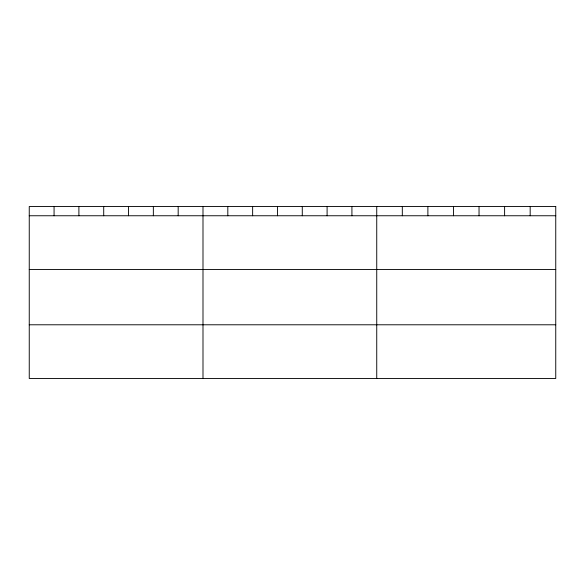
<?xml version="1.0" encoding="UTF-8"?>
<svg xmlns="http://www.w3.org/2000/svg" width="585" height="585" viewBox="0 0 585 585"><rect width="100%" height="100%" fill="white"/><g stroke="black" fill="none" stroke-linecap="round" stroke-linejoin="round"><path stroke-width="0.88" d="M29.25 215.755L555.75 215.755M29.25 269.458L555.75 269.458M29.25 324.785L555.75 324.785M530.178 206.52L530.178 215.755M504.606 206.52L504.606 215.755M479.035 206.52L479.035 215.755M453.455 206.52L453.455 215.755M427.884 206.52L427.884 215.755M402.312 206.52L402.312 215.755M376.74 206.52L376.74 378.48M351.921 206.52L351.921 215.755M327.095 206.52L327.095 215.755M302.277 206.52L302.277 215.755M277.458 206.52L277.458 215.755M252.64 206.52L252.64 215.755M227.814 206.52L227.814 215.755M202.995 206.52L202.995 378.48M178.176 206.52L178.176 215.755M153.35 206.52L153.35 215.755M128.532 206.52L128.532 215.755M103.713 206.52L103.713 215.755M78.895 206.52L78.895 215.755M54.069 206.52L54.069 215.755M555.75 206.52L29.25 206.52L29.25 378.48L555.75 378.48L555.75 206.52"/></g></svg>
